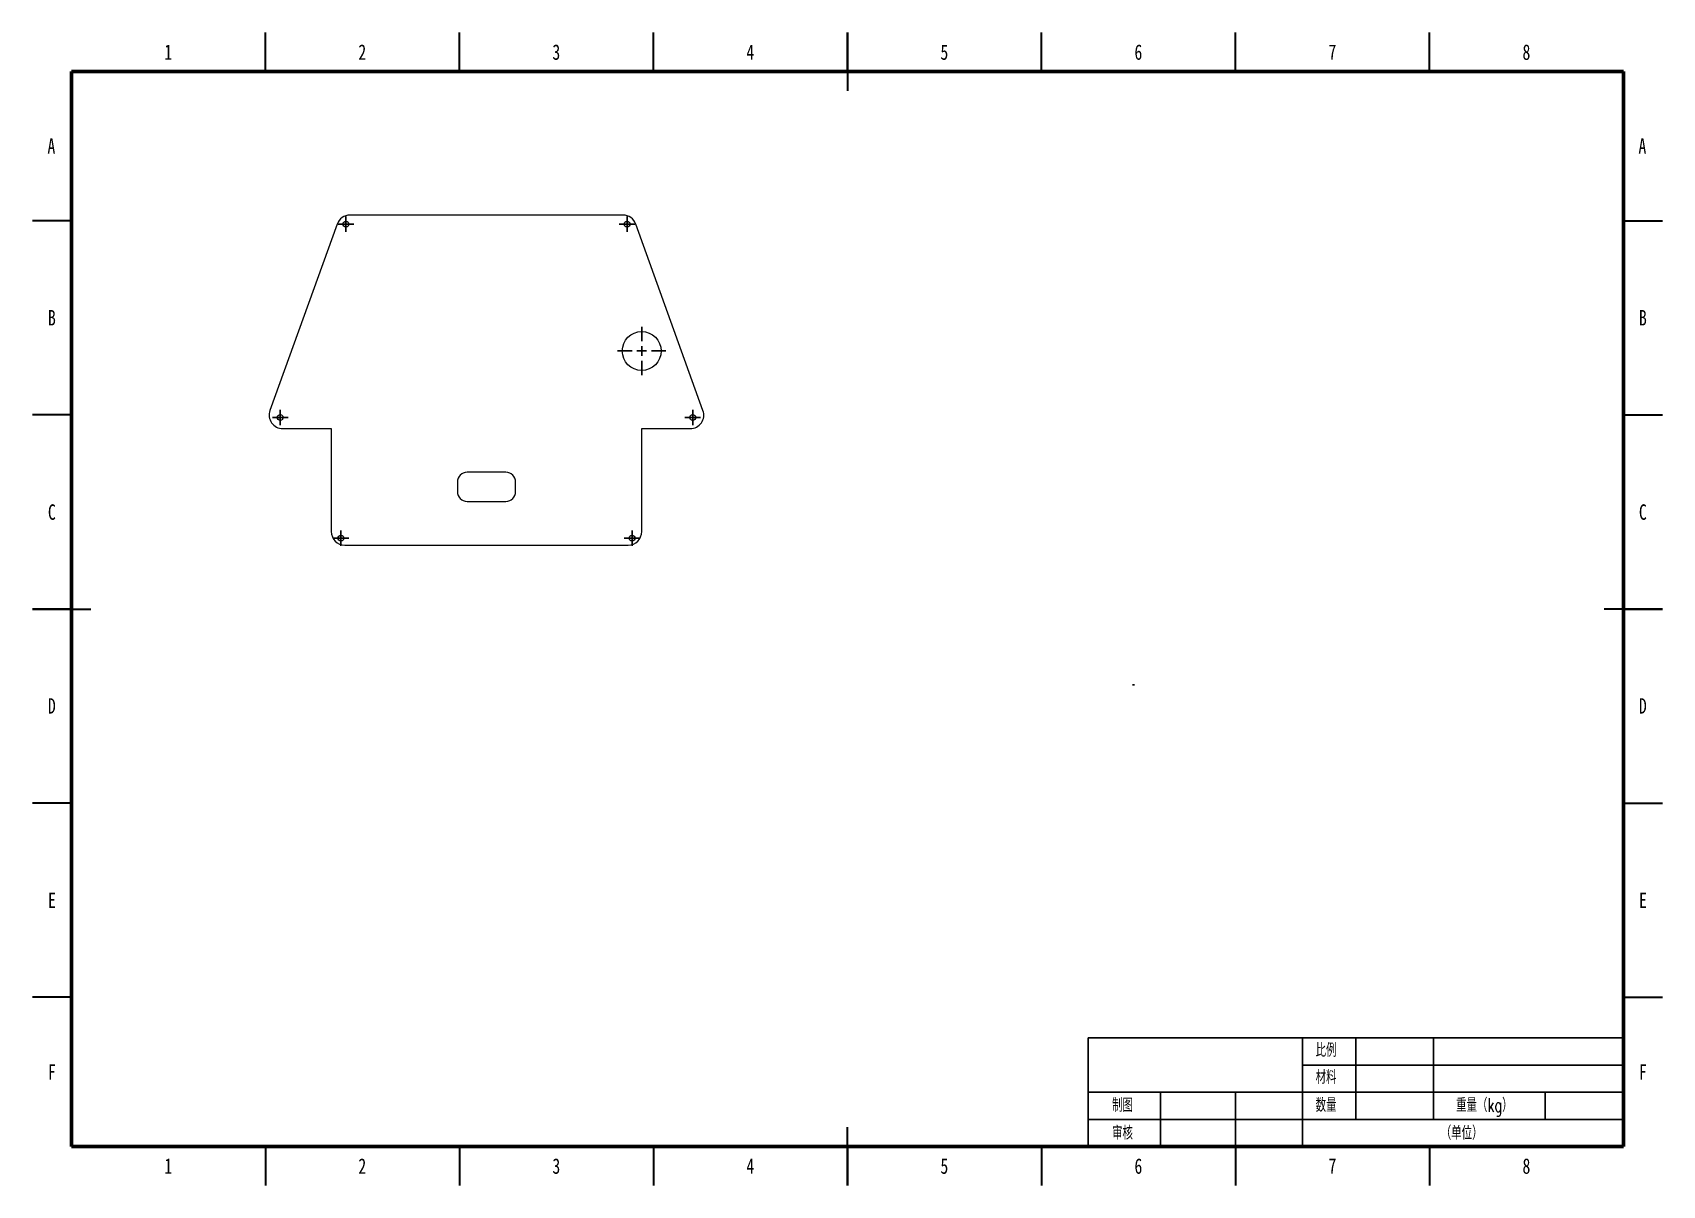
# Model space of a CAD drawing. Header units: millimetres. Extents: x 0 to 420, y 0 to 297.
import ezdxf

# ---------------------------------------------------------------- set-up
doc = ezdxf.new("R2010")
doc.units = ezdxf.units.MM
doc.layers.add('10', color=7, linetype='Continuous')
doc.styles.add('SLDTEXTSTYLE0', font='TXT', dxfattribs={"width": 0.75})
doc.styles.add('SLDTEXTSTYLE2', font='TXT', dxfattribs={"width": 0.7, "bigfont": 'bigfont'})

# ---------------------------------------------------------------- blocks, each defined once
blk = doc.blocks.new('SW_CENTERMARKSYMBOL_0')
at = {"layer": '10', "color": 0}
for p, q in [((0, 2.5), (0, 6.25)), ((-2.5, 0), (-6.25, 0)), ((0, 0), (-1.25, 0)), ((0, 0), (0, 1.25)), ((0, 0), (0, -1.25)), ((0, 0), (1.25, 0)), ((2.5, 0), (6.25, 0)), ((0, -2.5), (0, -6.25))]:
    blk.add_line(p, q, dxfattribs=at)
blk = doc.blocks.new('SW_CENTERMARKSYMBOL_1')
at = {"layer": '10', "color": 0}
for p, q in [((-1.25, 0), (-2, 0)), ((0, 0), (-1.25, 0)), ((0, 1.25), (0, 2)), ((0, 0), (0, 1.25)), ((0, 0), (0, -1.25)), ((0, 0), (1.25, 0)), ((1.25, 0), (2, 0)), ((0, -1.25), (0, -2))]:
    blk.add_line(p, q, dxfattribs=at)
blk = doc.blocks.new('SW_CENTERMARKSYMBOL_2')
at = {"layer": '10', "color": 0}
for p, q in [((-1.25, 0), (-2, 0)), ((0, 0), (-1.25, 0)), ((0, 1.25), (0, 2)), ((0, 0), (0, 1.25)), ((0, 0), (0, -1.25)), ((0, 0), (1.25, 0)), ((1.25, 0), (2, 0)), ((0, -1.25), (0, -2))]:
    blk.add_line(p, q, dxfattribs=at)
blk = doc.blocks.new('SW_CENTERMARKSYMBOL_3')
at = {"layer": '10', "color": 0}
for p, q in [((-1.25, 0), (-2, 0)), ((0, 0), (-1.25, 0)), ((0, 1.25), (0, 2)), ((0, 0), (0, 1.25)), ((0, 0), (0, -1.25)), ((0, 0), (1.25, 0)), ((1.25, 0), (2, 0)), ((0, -1.25), (0, -2))]:
    blk.add_line(p, q, dxfattribs=at)
blk = doc.blocks.new('SW_CENTERMARKSYMBOL_4')
at = {"layer": '10', "color": 0}
for p, q in [((-1.25, 0), (-2, 0)), ((0, 0), (-1.25, 0)), ((0, 1.25), (0, 2)), ((0, 0), (0, 1.25)), ((0, 0), (0, -1.25)), ((0, 0), (1.25, 0)), ((1.25, 0), (2, 0)), ((0, -1.25), (0, -2))]:
    blk.add_line(p, q, dxfattribs=at)
blk = doc.blocks.new('SW_CENTERMARKSYMBOL_5')
at = {"layer": '10', "color": 0}
for p, q in [((-1.25, 0), (-2, 0)), ((0, 0), (-1.25, 0)), ((0, 1.25), (0, 2)), ((0, 0), (0, 1.25)), ((0, 0), (0, -1.25)), ((0, 0), (1.25, 0)), ((1.25, 0), (2, 0)), ((0, -1.25), (0, -2))]:
    blk.add_line(p, q, dxfattribs=at)
blk = doc.blocks.new('SW_CENTERMARKSYMBOL_6')
at = {"layer": '10', "color": 0}
for p, q in [((-1.25, 0), (-2, 0)), ((0, 0), (-1.25, 0)), ((0, 1.25), (0, 2)), ((0, 0), (0, 1.25)), ((0, 0), (0, -1.25)), ((0, 0), (1.25, 0)), ((1.25, 0), (2, 0)), ((0, -1.25), (0, -2))]:
    blk.add_line(p, q, dxfattribs=at)

msp = doc.modelspace()

# ---------------------------------------------------------------- linework, layer by layer
at = {"color": 7, "linetype": 'Continuous', "lineweight": 30}
for p, q in [((60, 287), (60, 297)), ((110, 287), (110, 297)), ((160, 287), (160, 297)), ((210, 297), (210, 282)), ((210, 287), (210, 297)), ((260, 287), (260, 297)), ((310, 287), (310, 297)), ((360, 287), (360, 297)), ((10, 248.5), (0, 248.5)), ((410, 248.5), (420, 248.5)), ((10, 198.5), (0, 198.5)), ((410, 198.5), (420, 198.5)), ((0, 148.5), (15, 148.5)), ((10, 148.5), (0, 148.5)), ((420, 148.5), (405, 148.5)), ((410, 148.5), (420, 148.5)), ((10, 98.5), (0, 98.5)), ((410, 98.5), (420, 98.5)), ((10, 48.5), (0, 48.5)), ((410, 48.5), (420, 48.5)), ((210, 0), (210, 15)), ((60, 10), (60, 0)), ((110, 10), (110, 0)), ((160, 10), (160, 0)), ((210, 10), (210, 0)), ((260, 10), (260, 0)), ((310, 10), (310, 0)), ((360, 10), (360, 0))]:
    msp.add_line(p, q, dxfattribs=at)
at = {"color": 7, "linetype": 'Continuous', "lineweight": 60}
for p, q in [((10, 10), (10, 287)), ((10, 287), (410, 287)), ((410, 287), (410, 10)), ((410, 10), (10, 10))]:
    msp.add_line(p, q, dxfattribs=at)
at = {"color": 7, "linetype": 'Continuous', "lineweight": 15}
for p, q in [((152.15, 249.97), (81.79, 249.97)), ((78.49, 247.66), (61.17, 199.66)), ((172.76, 199.66), (155.44, 247.66)), ((64.47, 194.97), (76.97, 194.97)), ((76.97, 194.97), (76.97, 168.47)), ((156.97, 194.97), (169.47, 194.97)), ((156.97, 168.47), (156.97, 194.97)), ((109.47, 181.22), (109.47, 178.72)), ((121.97, 183.72), (111.97, 183.72)), ((124.47, 178.72), (124.47, 181.22)), ((111.97, 176.22), (121.97, 176.22)), ((80.47, 164.97), (153.47, 164.97))]:
    msp.add_line(p, q, dxfattribs=at)
for centre, radius in [((80.75, 247.66), 0.75), ((153.19, 247.66), 0.75), ((156.97, 214.97), 5), ((63.82, 197.85), 0.75), ((170.11, 197.85), 0.75), ((79.47, 166.75), 0.75), ((154.47, 166.75), 0.75)]:
    msp.add_circle(centre, radius, dxfattribs=at)
for centre, radius, start, end in [((81.79, 246.47), 3.5, 90, 160.1604), ((152.15, 246.47), 3.5, 19.8396, 90), ((64.47, 198.47), 3.5, 160.1604, 270), ((169.47, 198.47), 3.5, 270, 19.8396), ((111.97, 181.22), 2.5, 90, 180), ((121.97, 181.22), 2.5, 0, 90), ((111.97, 178.72), 2.5, 180, 270), ((121.97, 178.72), 2.5, 270, 0), ((80.47, 168.47), 3.5, 180, 270), ((153.47, 168.47), 3.5, 270, 0)]:
    msp.add_arc(centre, radius, start, end, dxfattribs=at)
at = {"layer": '10'}
for p, q in [((283.48, 129), (284, 129)), ((284, 129), (283.48, 129)), ((410, 10), (410, 129)), ((327.27, 38), (272, 38)), ((272, 38), (272, 10)), ((327.27, 38), (410, 38)), ((327.27, 38), (327.27, 10)), ((341, 38), (341, 17)), ((361.02, 38), (361.02, 17)), ((327.27, 31), (410, 31)), ((272, 24), (410, 24)), ((272, 10), (272, 21.86)), ((290.67, 24), (290.67, 10)), ((310, 24), (310, 10)), ((389.75, 24), (389.75, 17)), ((272, 10), (272, 17)), ((272, 17), (410, 17))]:
    msp.add_line(p, q, dxfattribs=at)

# ---------------------------------------------------------------- block references
for name, p in [('SW_CENTERMARKSYMBOL_5', (80.75, 247.66)), ('SW_CENTERMARKSYMBOL_4', (153.19, 247.66)), ('SW_CENTERMARKSYMBOL_0', (156.97, 214.97)), ('SW_CENTERMARKSYMBOL_2', (63.82, 197.85)), ('SW_CENTERMARKSYMBOL_3', (170.11, 197.85)), ('SW_CENTERMARKSYMBOL_1', (79.47, 166.75)), ('SW_CENTERMARKSYMBOL_6', (154.47, 166.75))]:
    msp.add_blockref(name, p, dxfattribs=at)

# ---------------------------------------------------------------- texts
at = {"color": 7, "linetype": 'Continuous', "lineweight": 0, "char_height": 3.97, "attachment_point": 2, "style": 'SLDTEXTSTYLE0'}
for s, insert in [('1', (34.96, 293.96)), ('2', (84.96, 293.96)), ('3', (134.96, 293.96)), ('4', (184.96, 293.96)), ('5', (234.96, 293.96)), ('6', (284.96, 293.96)), ('7', (334.96, 293.96)), ('8', (384.96, 293.96)), ('A', (4.84, 269.77)), ('A', (414.84, 269.77)), ('B', (4.97, 225.52)), ('B', (414.97, 225.52)), ('C', (4.96, 175.46)), ('C', (414.96, 175.46)), ('D', (4.95, 125.52)), ('D', (414.95, 125.52)), ('E', (5.01, 75.46)), ('E', (415.01, 75.46)), ('F', (4.96, 31.21)), ('F', (414.96, 31.21)), ('1', (34.96, 6.96)), ('2', (84.96, 6.96)), ('3', (134.96, 6.96)), ('4', (184.96, 6.96)), ('5', (234.96, 6.96)), ('6', (284.96, 6.96)), ('7', (334.96, 6.96)), ('8', (384.96, 6.96))]:
    msp.add_mtext(s, dxfattribs=dict(at, insert=insert))
at = {"layer": '10', "char_height": 3.5, "attachment_point": 1, "style": 'SLDTEXTSTYLE2'}
for s, insert in [('比例', (330.63, 36.61)), ('材料', (330.63, 29.66)), ('制图', (278.17, 22.44)), ('数量', (330.63, 22.44)), ('重量（kg）', (366.83, 22.44)), ('审核', (278.17, 15.28)), ('（单位）', (362.88, 15.28))]:
    msp.add_mtext(s, dxfattribs=dict(at, insert=insert))

doc.saveas('drawing.dxf')
